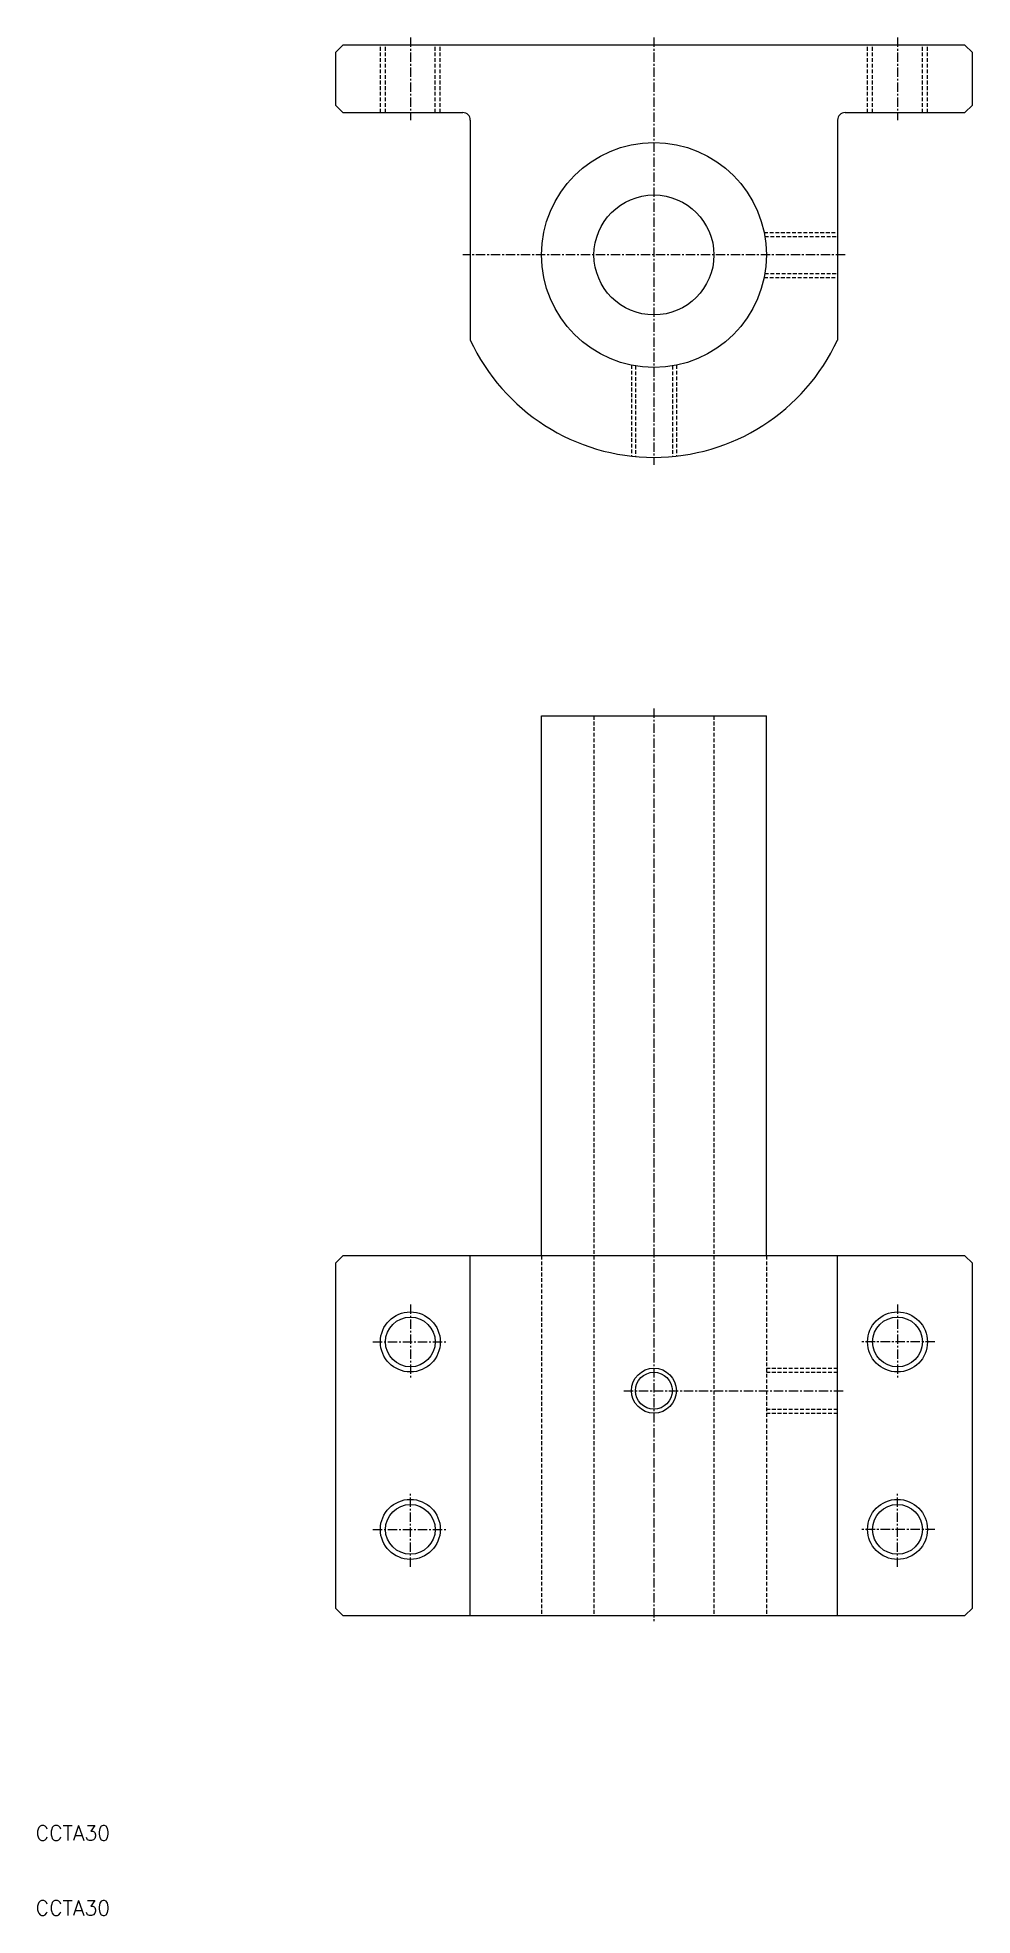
# Model space of a CAD drawing. Extents: x 10 to 135, y 10 to 261.
import ezdxf

# ---------------------------------------------------------------- set-up
doc = ezdxf.new("R2010")
doc.units = 0
doc.linetypes.add('CENTER', pattern=[2, 1.25, -0.25, 0.25, -0.25])
doc.linetypes.add('DASHED', pattern=[0.75, 0.5, -0.25])
doc.layers.get('0').update_dxf_attribs({"linetype": 'CONTINUOUS'})
doc.layers.add('CENTER', color=1, linetype='CENTER')
doc.styles.get("Standard").update_dxf_attribs({"font": 'txt.shx'})

msp = doc.modelspace()

# ---------------------------------------------------------------- linework, layer by layer
at = {"color": 7, "linetype": 'CONTINUOUS'}
for p, q in [((51, 259.5), (50, 258.5)), ((50, 258.5), (50, 251.5)), ((134, 259.5), (51, 259.5)), ((135, 258.5), (134, 259.5)), ((135, 251.5), (135, 258.5)), ((50, 251.5), (51, 250.5)), ((134, 250.5), (135, 251.5)), ((51, 250.5), (67, 250.5)), ((68, 249.5), (68, 220.15)), ((117, 249.5), (117, 220.15)), ((118, 250.5), (134, 250.5)), ((77.5, 98), (77.5, 170)), ((77.5, 170), (107.5, 170)), ((107.5, 98), (107.5, 170)), ((50, 97), (51, 98)), ((134, 98), (51, 98)), ((68, 50), (68, 98)), ((117, 50), (117, 98)), ((134, 98), (135, 97)), ((50, 97), (50, 51)), ((135, 51), (135, 97)), ((51, 50), (50, 51)), ((135, 51), (134, 50)), ((51, 50), (134, 50))]:
    msp.add_line(p, q, dxfattribs=at)
at = {"color": 3, "linetype": 'DASHED'}
for p, q in [((56, 250.5), (56, 259.5)), ((56.68, 250.5), (56.68, 259.5)), ((63.32, 250.5), (63.32, 259.5)), ((64, 250.5), (64, 259.5)), ((121, 250.5), (121, 259.5)), ((121.68, 250.5), (121.68, 259.5)), ((128.32, 250.5), (128.32, 259.5)), ((129, 250.5), (129, 259.5)), ((107.2, 234.5), (117, 234.5)), ((107.3, 233.96), (117, 233.96)), ((107.2, 228.5), (117, 228.5)), ((107.3, 229.04), (117, 229.04)), ((89.5, 216.8), (89.5, 204.67)), ((90.04, 216.7), (90.04, 204.61)), ((94.96, 216.7), (94.96, 204.61)), ((95.5, 216.8), (95.5, 204.67)), ((84.5, 170), (84.5, 50)), ((100.5, 170), (100.5, 50)), ((77.5, 98), (77.5, 50)), ((107.5, 98), (107.5, 50)), ((107.5, 83), (117, 83)), ((107.5, 82.46), (117, 82.46)), ((107.5, 77.54), (117, 77.54)), ((107.5, 77), (117, 77))]:
    msp.add_line(p, q, dxfattribs=at)
at = {"color": 7, "linetype": 'CONTINUOUS'}
for centre, radius in [((92.5, 231.5), 15), ((92.5, 231.5), 8), ((60, 86.5), 3.32), ((125, 86.5), 3.32), ((92.5, 80), 2.46), ((60, 61.5), 3.32), ((125, 61.5), 3.32)]:
    msp.add_circle(centre, radius, dxfattribs=at)
at = {"color": 3, "linetype": 'CONTINUOUS'}
for centre, radius in [((60, 86.5), 4), ((125, 86.5), 4), ((92.5, 80), 3), ((60, 61.5), 4), ((125, 61.5), 4)]:
    msp.add_circle(centre, radius, dxfattribs=at)
at = {"color": 7, "linetype": 'CONTINUOUS'}
for centre, radius, start, end in [((67, 249.5), 1, 0, 90), ((118, 249.5), 1, 90, 180), ((92.5, 231.5), 27, 204.8505, 335.1495)]:
    msp.add_arc(centre, radius, start, end, dxfattribs=at)
at = {"layer": 'CENTER', "color": 1, "linetype": 'CENTER'}
for p, q in [((60, 260.5), (60, 249.5)), ((92.5, 260.5), (92.5, 203.5)), ((125, 260.5), (125, 249.5)), ((118, 231.5), (67, 231.5)), ((92.5, 171), (92.5, 49)), ((60, 91.5), (60, 81.5)), ((125, 91.5), (125, 81.5)), ((55, 86.5), (65, 86.5)), ((130, 86.5), (120, 86.5)), ((88.5, 80), (118, 80)), ((60, 56.5), (60, 66.5)), ((125, 56.5), (125, 66.5)), ((55, 61.5), (65, 61.5)), ((130, 61.5), (120, 61.5))]:
    msp.add_line(p, q, dxfattribs=at)

# ---------------------------------------------------------------- texts
at = {"color": 7, "linetype": 'CONTINUOUS'}
for p in [(10, 20), (10, 10)]:
    msp.add_text('CCTA30', height=2, dxfattribs=at).set_placement(p)

doc.saveas('drawing.dxf')
